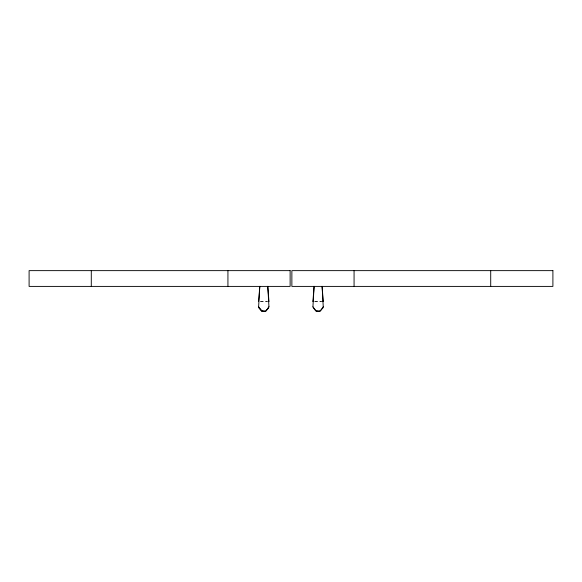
<?xml version="1.0" encoding="UTF-8"?>
<svg xmlns="http://www.w3.org/2000/svg" width="582" height="582" viewBox="0 0 582 582"><rect width="100%" height="100%" fill="white"/><g stroke="black" fill="none" stroke-linecap="round" stroke-linejoin="round"><path stroke-width="0.44" stroke-dasharray="2.91 2.18" d="M260.394 301.221L267.225 301.221M314.702 301.221L321.533 301.221M260.387 301.294L268.477 301.294M314.695 301.294L322.777 301.294"/><path stroke-width="0.87" d="M259.798 286.402L258.619 301.272M314.105 286.402L312.927 301.272L313.356 301.294M259.798 286.315L258.619 306.852L261.798 311.064L263.857 311.363L265.909 311.064L268.949 306.845L267.778 286.315M322.086 286.315L323.257 306.852L320.216 311.064L318.165 311.363L316.106 311.064L312.927 306.845L314.105 286.315M268.949 306.772L267.225 309.675M322.777 308.082L323.257 306.772M268.477 308.002L265.909 310.977M322.784 308.002L320.216 310.977L316.797 311.079M265.225 311.079L261.798 310.977L259.048 307.914M268.477 301.221L268.949 301.221M312.927 301.221L313.356 301.221M322.784 301.221L323.257 301.221M268.477 301.294L268.949 301.294L267.778 286.402M322.777 301.294L323.257 301.294L322.086 286.402M318.165 311.363L316.106 311.064L314.702 309.551M263.857 311.363L261.798 311.064L259.048 307.987L258.619 306.772M314.695 309.639L312.92 306.852M490.713 270.637L490.713 286.402M354.067 270.637L354.067 286.402M227.933 270.637L227.933 286.402M91.287 270.637L91.287 286.402M290.127 270.637L29.1 270.637L29.1 286.402L290.127 286.402L290.127 270.637M552.9 270.637L291.873 270.637L291.873 286.402L552.9 286.402L552.9 270.637"/></g></svg>
